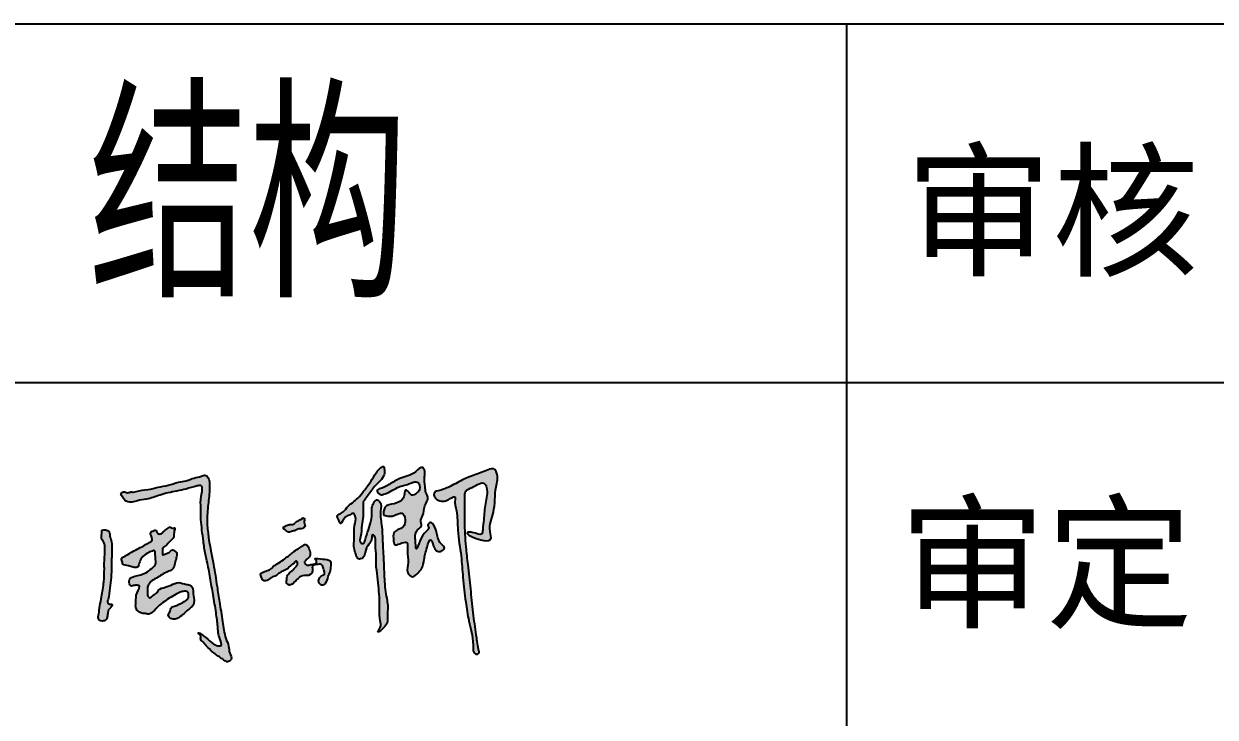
# Model space of a CAD drawing. Extents: x -2331248 to -1198620, y -977263 to -545844.
# Drawn here: x -2314812 to -2311824, y -712248 to -710508 of the extents above; entities that cross this region are included whole.
import ezdxf
from ezdxf.enums import TextEntityAlignment as Align

# ---------------------------------------------------------------- set-up
doc = ezdxf.new("R2010")
doc.units = 0
doc.header["$LTSCALE"] = 1000
doc.header["$MEASUREMENT"] = 0
doc.layers.get('0').update_dxf_attribs({"linetype": 'CONTINUOUS'})
for name, color, linetype in [('PUB_TEXT', 7, 'CONTINUOUS'), ('PUB_TITLE', 4, 'CONTINUOUS'), ('标注', 33, 'CONTINUOUS')]:
    doc.layers.add(name, color=color, linetype=linetype)
doc.styles.add('_HZTXT', font='txt.shx', dxfattribs={"width": 0.8, "bigfont": 'hztxt.shx'})
doc.styles.add('黑体', font='SIMHEI.TTF', dxfattribs={"width": 1.4})

# ---------------------------------------------------------------- blocks, each defined once
blk = doc.blocks.new('A$C52300D28')
at = {"layer": 'PUB_TITLE'}
h = blk.add_hatch(color=256, dxfattribs=at)
edge = h.paths.add_edge_path()
edge.add_spline(control_points=[(1999.4, 1373.3), (1980.4, 1362.3), (1947.2, 1328.5), (1914.4, 1261.7), (1868.3, 1204.7), (1818.8, 1137.5), (1752.2, 1099.4), (1720.2, 1045.2), (1670.5, 1031.5), (1686.9, 998.3), (1707, 953.5), (1726.4, 1023.2), (1763, 1025.7), (1792.5, 1050.5), (1816.4, 1006.4), (1792.1, 949.9), (1801, 874.2), (1792.3, 805.1), (1808.2, 760.8), (1819, 714.4), (1867.5, 729), (1874.5, 777.2), (1893.5, 822.7), (1925.1, 850.9), (1918.9, 902.3), (1951.9, 875), (1941.5, 825.8), (1955.1, 761.8), (1948.1, 681.3), (1963.3, 599.6), (1969.8, 515.6), (1976.9, 438.6), (1974.7, 363.5), (1976.8, 297.1), (1990.6, 247), (1943.8, 188), (2039.2, 256.3), (2027.6, 318.6), (2037, 378.8), (2028, 437), (2011.8, 518.2), (2007.5, 627.8), (2002.9, 749.9), (1996.3, 854.9), (1993.7, 955.7), (1975.3, 1041.8), (1994.4, 1116), (1956.7, 1142.3), (1941.5, 1127.8), (1930.2, 1109.7), (1919.7, 1081.3), (1924.1, 1040.8), (1914.7, 960.9), (1884.2, 903.5), (1869.8, 830.4), (1852.7, 831.5), (1832.4, 840.9), (1850.7, 896.3), (1845.4, 952.5), (1863.9, 1015.7), (1860.5, 1063.9), (1862.2, 1095.4), (1859.3, 1127.4), (1895.1, 1164.6), (1923.7, 1215), (1968.6, 1260.3), (2009, 1301.1), (2012.5, 1334.5), (2006.9, 1377.7), (1999.4, 1373.3)], knot_values=[0, 0, 0, 0, 65.713164, 137.164409, 222.622853, 284.805623, 386.431401, 442.732787, 473.689793, 509.087933, 534.122397, 587.198479, 622.814351, 651.407146, 674.235719, 740.775594, 831.02039, 900.001148, 941.190488, 980.369527, 1013.209254, 1053.624772, 1117.748061, 1154.612976, 1190.011176, 1203.28293, 1254.317321, 1328.793946, 1400.427912, 1493.891998, 1576.523191, 1653.646296, 1725.280262, 1802.403378, 1850.159355, 1883.408336, 1955.122974, 2017.06168, 2086.093614, 2131.508002, 2193.446681, 2334.461987, 2459.271067, 2560.228884, 2650.590773, 2759.659418, 2829.09861, 2852.842478, 2866.114232, 2885.250382, 2918.812315, 2953.302743, 3006.629872, 3153.52148, 3177.254998, 3187.875033, 3199.746994, 3239.543642, 3322.174835, 3386.728962, 3429.17872, 3466.322258, 3482.240917, 3522.746929, 3608.205294, 3658.909959, 3717.35585, 3762.770238, 3788.903401, 3788.903401, 3788.903401, 3788.903401], degree=3, periodic=0)
h = blk.add_hatch(color=256, dxfattribs=at)
edge = h.paths.add_edge_path()
edge.add_spline(control_points=[(1972.8, 1214.1), (1997.8, 1222), (2047.6, 1244.4), (2127.4, 1302.7), (2211.6, 1304.4), (2269.9, 1380.4), (2300.8, 1340.2), (2285.2, 1292.3), (2298.7, 1239.2), (2296.7, 1189.5), (2327.7, 1146.9), (2283.3, 1093.7), (2289.4, 1035.5), (2256.3, 993.8), (2282.1, 950.9), (2240.9, 931.1), (2223.2, 894.5), (2228.8, 852.8), (2232, 740.1), (2260.2, 896.3), (2333.4, 935.1), (2308.4, 962.4), (2338.2, 988.5), (2363.2, 949.7), (2382.8, 901.3), (2384.7, 840.9), (2443.4, 802), (2414.8, 778.9), (2372.2, 764.3), (2354.6, 815), (2331.9, 875.6), (2301.4, 779.5), (2289.7, 732), (2281, 659.1), (2245.1, 625.7), (2209.2, 580.6), (2158.5, 634), (2187.2, 703.4), (2165.7, 764.1), (2180.6, 852.4), (2123, 830.9), (2075, 813.3), (2074.4, 864.4), (2068.2, 903.2), (2104.8, 931.9), (2150.9, 943.7), (2162, 997.4), (2139.6, 1057.4), (2084.3, 1028.2), (2047, 1018.3), (2000.6, 1029.6), (2005.5, 1059.4), (2011.5, 1101.4), (2079.8, 1106.1), (2138.4, 1132.1), (2150.9, 1172.2), (2154.6, 1218.8), (2185, 1190), (2202.3, 1163), (2237.4, 1184.2), (2264.9, 1211.6), (2249.8, 1284.9), (2169.3, 1239.1), (2105.6, 1231.6), (2054, 1195.1), (2013.6, 1179.8), (1978.2, 1168.1), (1946.9, 1203.4), (1967.9, 1212.6), (1972.8, 1214.1)], knot_values=[0, 0, 0, 0, 78.437961, 164.045182, 285.352562, 341.349637, 362.077245, 412.486332, 481.671264, 524.451866, 558.945887, 623.558378, 694.354813, 728.848835, 768.998174, 806.532469, 839.781374, 884.884241, 943.4936, 1070.559826, 1118.426767, 1133.917787, 1160.191804, 1192.152551, 1240.934536, 1329.136246, 1368.943294, 1391.463848, 1419.181623, 1493.533689, 1517.267206, 1574.240799, 1664.333064, 1727.399588, 1768.854852, 1818.228971, 1861.435505, 1933.118556, 2018.183965, 2074.151657, 2122.60054, 2160.147971, 2195.546076, 2240.727015, 2276.435312, 2321.563806, 2373.691622, 2424.733308, 2465.948557, 2525.315784, 2557.392812, 2575.964581, 2606.216208, 2677.698271, 2744.222392, 2783.666926, 2811.367773, 2843.768926, 2866.289524, 2903.266482, 2937.25248, 2986.175092, 3061.690581, 3133.911077, 3194.503274, 3243.310436, 3264.715882, 3304.522852, 3320.001355, 3320.001355, 3320.001355, 3320.001355], degree=3, periodic=0)
h = blk.add_hatch(color=256, dxfattribs=at)
edge = h.paths.add_edge_path()
edge.add_spline(control_points=[(2377.1, 1199.6), (2405.1, 1203.8), (2467.8, 1226.6), (2582.4, 1295.3), (2682.9, 1325.1), (2779.6, 1364.5), (2814.1, 1305.8), (2782.3, 1203.6), (2791.7, 1059.8), (2736.7, 950.8), (2787.1, 801.7), (2530.1, 909.9), (2642, 912), (2696.9, 878.1), (2702.3, 945.6), (2708.8, 1010.8), (2716.4, 1113.4), (2740.5, 1195.4), (2706.5, 1278), (2639.1, 1224.7), (2572.4, 1207.9), (2576.9, 1105.7), (2571.6, 984.5), (2581.9, 824.5), (2598.2, 668), (2618.7, 513.4), (2628.9, 350.5), (2656.4, 202.8), (2662.2, 118.8), (2680.4, 54.8), (2630.4, 49.7), (2638.5, 170.2), (2603.3, 269.1), (2578.3, 433.6), (2560.6, 584), (2551.3, 754.2), (2521.4, 907.1), (2525.1, 1047.5), (2501.4, 1115.1), (2509.9, 1165.9), (2474.3, 1148.6), (2451.6, 1132.1), (2407.9, 1123.5), (2372.5, 1141.9), (2350.5, 1173.4), (2366.4, 1198.1), (2377.1, 1199.6)], knot_values=[0, 0, 0, 0, 84.997162, 197.951581, 392.772681, 432.168091, 464.536493, 564.904581, 743.941688, 881.730793, 936.837935, 1105.87472, 1141.49656, 1206.987127, 1236.822455, 1308.308329, 1422.306415, 1535.751296, 1564.69913, 1655.886527, 1708.094097, 1757.064131, 1922.099767, 2100.344369, 2227.211166, 2396.600801, 2565.649689, 2722.622748, 2827.432868, 2856.55674, 2876.25461, 2940.735573, 3114.701944, 3249.300261, 3421.905062, 3574.547296, 3757.175281, 3893.433729, 3978.128652, 3991.072574, 4017.775466, 4051.110634, 4093.703845, 4137.144477, 4166.092311, 4198.460714, 4198.460714, 4198.460714, 4198.460714], degree=3, periodic=0)
h = blk.add_hatch(color=256, dxfattribs=at)
edge = h.paths.add_edge_path()
edge.add_spline(control_points=[(222.7, 1192.3), (215.7, 1188.2), (200.5, 1186), (184.6, 1194.5), (168, 1193.7), (153.6, 1176.9), (172.3, 1158.2), (184.3, 1126.2), (233.7, 1117.5), (281.3, 1136.6), (350.9, 1139.1), (439, 1177.8), (532.9, 1195.8), (621.9, 1213.9), (671.9, 1231.5), (742.2, 1246.2), (715, 1151.7), (721.4, 1084.6), (718.9, 1001.3), (728.4, 923.5), (738.4, 841.7), (747.9, 769.2), (770, 684.8), (785.4, 590), (807.7, 467.9), (825.9, 356.1), (840.9, 246.1), (841.6, 181.5), (876, 107.8), (831.5, 111.8), (796.5, 130.3), (766.3, 166.1), (729.9, 186.9), (716.3, 199.3), (696.8, 205.6), (712, 188.5), (720.3, 180.9), (719.1, 168.6), (716.9, 155.4), (736.5, 137.9), (765.9, 102.6), (817.7, 53.9), (867.5, 23.4), (903.1, -3.9), (921.1, 5.3), (944.2, 20.8), (917.3, 63.5), (918.8, 112.1), (884.4, 183.4), (874.7, 289.3), (850.9, 410.7), (832.2, 545.2), (813.7, 665.2), (779.6, 829.8), (759.2, 966.3), (770.7, 1108.6), (782.1, 1182.7), (781.9, 1250.6), (779.1, 1290.3), (750.6, 1317.8), (715.1, 1299.1), (671, 1293.1), (619.1, 1269.9), (556.2, 1262.4), (492.6, 1237.5), (419.4, 1228.6), (345.8, 1206.1), (286.1, 1205.8), (246.1, 1188.8), (229.8, 1196.4), (222.7, 1192.3)], knot_values=[0, 0, 0, 0, 24.400507, 40.810225, 52.935699, 72.715543, 89.468384, 121.579132, 173.960678, 213.756813, 277.234267, 378.354593, 498.629947, 565.370489, 645.581017, 672.234356, 747.024575, 827.84028, 911.040075, 986.141069, 1065.101657, 1157.86909, 1204.953744, 1326.746192, 1445.851468, 1576.295818, 1671.287545, 1764.679901, 1808.918391, 1834.255731, 1867.203817, 1934.084598, 1970.465719, 1987.058196, 1996.547135, 2013.135009, 2024.637107, 2033.836302, 2047.635191, 2062.365355, 2106.317927, 2190.976576, 2266.942134, 2294.74763, 2307.140278, 2325.110214, 2369.765826, 2421.192273, 2477.200744, 2598.985219, 2738.879967, 2848.164969, 3006.587847, 3102.660856, 3353.053338, 3415.318569, 3530.883349, 3576.879616, 3619.287385, 3648.752326, 3674.991956, 3727.471396, 3785.690517, 3842.110426, 3916.398311, 3989.066444, 4062.206279, 4146.20092, 4165.178643, 4189.816034, 4189.816034, 4189.816034, 4189.816034], degree=3, periodic=0)
h = blk.add_hatch(color=256, dxfattribs=at)
edge = h.paths.add_edge_path()
edge.add_spline(control_points=[(1432.6, 1004.7), (1424.6, 1001.3), (1409.7, 993.9), (1388.2, 983.4), (1371.7, 961.9), (1341, 968.6), (1320.7, 955.7), (1302.3, 949.5), (1298.3, 930.4), (1318.2, 925.5), (1331.2, 906.8), (1358.5, 916.5), (1381.8, 920.7), (1405.7, 935.8), (1431.3, 932), (1459.1, 951.7), (1444.8, 973.6), (1445, 990.3), (1453.7, 1009.1), (1423.8, 1013.4), (1433.5, 1005.1), (1432.6, 1004.7)], knot_values=[0, 0, 0, 0, 25.886166, 49.986022, 71.504044, 100.572059, 131.535125, 142.64265, 156.685295, 175.422978, 193.064448, 219.390191, 248.161288, 267.888149, 300.056404, 326.373479, 343.792142, 367.200451, 378.216074, 394.808864, 397.888181, 397.888181, 397.888181, 397.888181], degree=3, periodic=0)
h = blk.add_hatch(color=256, dxfattribs=at)
edge = h.paths.add_edge_path()
edge.add_spline(control_points=[(24.5, 918.2), (25.7, 912.9), (24.6, 899.8), (21.2, 882.6), (22.4, 857.6), (45.4, 835.7), (46.3, 799.3), (47, 757.9), (40.6, 709.9), (43.3, 641.8), (39.2, 557.2), (26.9, 469.6), (10, 395), (5.5, 345.6), (-2.1, 312.4), (5.1, 286.7), (30.6, 285.3), (55.7, 290.4), (64.3, 318.8), (65.1, 341.8), (72.1, 369.6), (89.3, 380), (103.8, 408.4), (77, 402.2), (59.3, 417.7), (77.8, 458.7), (77.7, 515.5), (92.3, 592.7), (92.2, 679.1), (94.5, 761.8), (97.7, 835.6), (79.1, 882.3), (79.2, 928.8), (21.5, 931.1), (24.5, 918.2)], knot_values=[0, 0, 0, 0, 16.308445, 38.222551, 53.233766, 89.145512, 124.896871, 157.513762, 214.739056, 269.100672, 361.605382, 468.660941, 533.698061, 591.358082, 615.971503, 637.929714, 658.733678, 684.536473, 708.273951, 738.449905, 756.936019, 788.78877, 804.697322, 823.930808, 843.25473, 864.044678, 943.813663, 1019.164672, 1096.677624, 1202.71761, 1269.366092, 1312.878599, 1354.838489, 1394.489506, 1394.489506, 1394.489506, 1394.489506], degree=3, periodic=0)
h = blk.add_hatch(color=256, dxfattribs=at)
edge = h.paths.add_edge_path()
edge.add_spline(control_points=[(378.4, 917), (373.5, 915.5), (363.6, 905.4), (369.8, 888.1), (375.8, 872.2), (381.5, 850.8), (346, 831.6), (296.9, 802.7), (229.1, 769.7), (188.7, 741.2), (157.1, 728.3), (169.8, 707.7), (166.2, 675.9), (213.2, 678.6), (240.3, 663.5), (279.4, 657.8), (287.3, 697.8), (303.8, 734.4), (341, 762.1), (369.3, 775.8), (398.8, 786.1), (400.8, 751.6), (400, 725.3), (409.1, 684.7), (372.7, 653.4), (327.8, 615.4), (271, 606.5), (216.3, 586.3), (215, 554.1), (226.1, 527.3), (252.9, 537.8), (269.5, 537.7), (301.2, 533.1), (259.1, 474.7), (267.5, 432.2), (259, 387), (272.9, 355.8), (300, 341.3), (327.3, 338.9), (362.8, 330.2), (401, 366.4), (450, 419.5), (520.6, 458.6), (578.8, 492.6), (614.3, 498.2), (633.8, 488.6), (634.1, 470.9), (635.4, 451.7), (616.5, 427.4), (581.7, 412.9), (549.7, 391.7), (507.8, 385.5), (507.2, 350.7), (483.7, 325.4), (509.5, 298.9), (548.5, 296.5), (596.1, 331.1), (633.1, 367.8), (672, 400.3), (674.1, 443.8), (663.4, 482.2), (666.9, 526.6), (635.2, 542.8), (598.6, 546.5), (558.7, 562.5), (515.2, 539), (473.5, 523.7), (426, 513.1), (409, 475.6), (381.5, 469.9), (360, 440.7), (341.9, 469.1), (348, 493.9), (342.1, 522.6), (354.9, 546.7), (374, 571.2), (423.2, 592.5), (467.1, 629.6), (523.8, 644.1), (536.8, 683.2), (544.7, 717.9), (552.9, 747.2), (549.6, 769), (537.5, 778.1), (517.6, 793.9), (499.9, 761.8), (475.1, 763.6), (448.1, 740.6), (450.3, 779.9), (452, 806.3), (480.8, 817), (496.5, 841.3), (517.7, 856.3), (535.1, 883.8), (527.6, 907.9), (543.3, 945.7), (518.5, 934.7), (503, 951.7), (480.2, 929.5), (458.6, 917.5), (441.2, 896.9), (411.8, 896.3), (412.5, 920.2), (395.1, 928.5), (388.6, 918.1), (381.6, 917.9), (378.4, 917)], knot_values=[0, 0, 0, 0, 15.381281, 34.601306, 49.056012, 69.509284, 90.747257, 154.671928, 253.863003, 302.606998, 319.204321, 336.01544, 361.075681, 401.987796, 437.684508, 466.245202, 497.859961, 538.591435, 591.686335, 626.355752, 642.901003, 666.984645, 700.987817, 734.99099, 778.513927, 830.998283, 910.992194, 957.403477, 976.478514, 1005.153243, 1021.698353, 1051.649972, 1058.584511, 1110.337332, 1173.383491, 1210.102691, 1241.71745, 1268.536443, 1297.609735, 1324.945815, 1372.087675, 1438.427544, 1548.557854, 1608.776258, 1640.086461, 1652.91437, 1666.774293, 1688.561413, 1710.054769, 1752.791606, 1799.622377, 1828.91541, 1862.484454, 1889.257636, 1917.283067, 1948.828345, 2001.790592, 2083.64897, 2111.543559, 2147.294918, 2203.428908, 2237.837645, 2265.370283, 2297.380529, 2352.389501, 2381.682534, 2439.777844, 2490.876293, 2514.263882, 2553.484396, 2573.879443, 2598.083169, 2621.186866, 2653.803854, 2680.576972, 2699.898304, 2746.309536, 2835.869556, 2875.398345, 2907.013104, 2950.525516, 2984.934253, 2997.464469, 3012.845863, 3029.884188, 3061.97376, 3087.776586, 3106.020734, 3140.429542, 3155.624351, 3188.538001, 3216.432627, 3242.407236, 3266.185254, 3306.185449, 3328.099555, 3343.121547, 3362.06281, 3383.988765, 3419.884906, 3442.18502, 3462.926455, 3487.131561, 3498.442322, 3507.84442, 3517.854397, 3517.854397, 3517.854397, 3517.854397], degree=3, periodic=0)
h = blk.add_hatch(color=256, dxfattribs=at)
edge = h.paths.add_edge_path()
edge.add_spline(control_points=[(1221.7, 660.4), (1215.8, 652), (1191.7, 641.5), (1164.9, 634.8), (1135.2, 619.2), (1146.2, 593.8), (1155.6, 563), (1195, 571.9), (1217.4, 596.3), (1249.4, 601.8), (1278, 633), (1323.4, 642.9), (1352.6, 680.9), (1377.6, 691.7), (1392.1, 714.6), (1405.1, 683.3), (1382.2, 664.4), (1362.8, 635.5), (1324.5, 614.4), (1325.2, 578.3), (1318.8, 549.9), (1341.6, 535.3), (1369.9, 549.8), (1394, 577.8), (1433.7, 613.7), (1481.6, 599.9), (1504.3, 628.1), (1505.3, 649.8), (1501, 670.7), (1516.2, 682.7), (1537.4, 681), (1563.3, 689.6), (1581.9, 665.3), (1585.2, 643.4), (1594.1, 610.6), (1560, 603.7), (1549.9, 580.3), (1545.9, 558.6), (1558.7, 543.3), (1578.7, 533.6), (1604.7, 557.3), (1607.6, 593.5), (1631.8, 633.1), (1630.3, 669.3), (1637.7, 711.3), (1589.5, 722.7), (1565, 721.1), (1511.9, 729.7), (1537.8, 705.4), (1526.3, 685.8), (1505.2, 684.5), (1484, 681.6), (1464.1, 673.9), (1452.1, 688.4), (1446.7, 703), (1461.5, 716.8), (1477.2, 728.6), (1493.3, 755.8), (1482.5, 787.3), (1474.2, 818.1), (1447.1, 828.5), (1430.2, 807), (1400.1, 792.5), (1367.5, 769.2), (1334.7, 741.1), (1298.1, 715.5), (1260.4, 688.3), (1230.4, 672.7), (1221.7, 660.4)], knot_values=[0, 0, 0, 0, 30.959622, 71.925923, 90.663607, 117.150424, 140.562552, 179.365922, 204.991066, 242.622893, 269.085253, 328.248184, 374.122135, 403.603943, 415.291989, 436.847946, 460.939557, 499.947325, 543.78936, 575.93553, 603.509183, 621.471931, 643.257826, 690.05249, 736.669142, 792.403452, 811.979517, 835.549502, 857.623892, 868.382996, 887.869924, 920.941199, 937.527251, 970.633682, 992.70817, 1022.511308, 1049.674269, 1066.255215, 1084.988646, 1105.471738, 1124.209421, 1177.401541, 1211.93953, 1257.712263, 1290.874044, 1316.204917, 1381.334171, 1399.247785, 1427.131532, 1433.29034, 1463.790684, 1480.554001, 1501.406222, 1518.938507, 1530.293609, 1544.066806, 1572.330618, 1592.664584, 1632.975068, 1665.623185, 1684.364244, 1705.028371, 1737.890806, 1786.422061, 1823.641871, 1868.004486, 1919.588164, 1964.776509, 1964.776509, 1964.776509, 1964.776509], degree=3, periodic=0)
for points, start_tangent, end_tangent in [([(1999.4, 1373.3), (1951.6, 1328.2), (1914.4, 1267.2), (1864, 1198.2), (1824.1, 1150.4), (1747.1, 1084.1), (1707.3, 1044.3), (1680.8, 1028.4), (1688.7, 993.9), (1702, 972.7), (1733.9, 1015.1), (1765.7, 1031.1), (1792.3, 1041.7), (1805.6, 1023.1), (1800.2, 956.8), (1797.6, 866.6), (1797.6, 797.6), (1808.2, 757.8), (1826.8, 723.3), (1858.7, 731.3), (1874.6, 768.4), (1901.1, 826.8), (1919.7, 858.6), (1927.7, 893.1), (1938.3, 885.1), (1946.3, 834.7), (1951.6, 760.4), (1951.6, 688.8), (1962.2, 595.9), (1970.2, 513.7), (1975.5, 436.8), (1975.5, 365.1), (1980.8, 288.2), (1980.8, 240.4), (1964.9, 211.2), (2020.6, 256.3), (2031.2, 317.4), (2033.9, 386.4), (2028.6, 431.5), (2018, 492.5), (2007.3, 633.1), (2002, 757.8), (1996.7, 858.6), (1991.4, 948.8), (1983.4, 1057.6), (1975.5, 1126.6), (1954.2, 1137.2), (1943.6, 1129.2), (1933, 1113.3), (1922.4, 1081.5), (1922.4, 1047), (1917.1, 993.9), (1874.6, 853.3), (1864, 832.1), (1853.3, 832.1), (1842.7, 837.4), (1842.7, 877.2), (1850.7, 959.4), (1861.3, 1023.1), (1861.3, 1065.5), (1861.3, 1102.7), (1861.3, 1118.6), (1882.6, 1153.1), (1933, 1222.1), (1967.5, 1259.2), (2004.7, 1304.3), (2010, 1349.4), (1999.4, 1373.3)], (-0.864691, -0.502304), (-0.864691, -0.502304)), ([(1972.8, 1214.1), (2044.5, 1246), (2118.9, 1288.4), (2230.4, 1336.2), (2278.2, 1365.3), (2291.4, 1349.4), (2291.4, 1299), (2296.7, 1230), (2302.1, 1187.6), (2315.3, 1155.8), (2294.1, 1094.7), (2278.2, 1025.7), (2264.9, 993.9), (2270.2, 954.1), (2243.6, 927.6), (2227.7, 898.4), (2227.7, 853.3), (2233, 794.9), (2294.1, 906.4), (2321.8, 945.4), (2315.3, 959.4), (2333.9, 978), (2357.8, 956.8), (2376.4, 911.7), (2408.3, 829.4), (2432.1, 797.6), (2416.2, 781.7), (2389.7, 773.7), (2347.2, 834.7), (2336.6, 856), (2310, 805.5), (2288.8, 718), (2272.8, 657), (2246.3, 625.1), (2206.5, 595.9), (2174.6, 625.1), (2177.3, 696.8), (2172, 781.7), (2166.6, 837.4), (2118.9, 829.4), (2081.7, 824.1), (2073.7, 858.6), (2076.4, 903.7), (2102.9, 927.6), (2142.7, 948.8), (2156, 999.2), (2132.1, 1044.3), (2092.3, 1033.7), (2033.9, 1023.1), (2004.7, 1036.4), (2004.7, 1054.9), (2012.7, 1084.1), (2079, 1110.6), (2137.4, 1142.5), (2150.7, 1179.6), (2158.7, 1206.2), (2185.2, 1187.6), (2201.2, 1171.7), (2235.7, 1184.9), (2256.9, 1211.5), (2246.3, 1259.2), (2172, 1246), (2102.9, 1224.7), (2049.8, 1195.5), (2004.7, 1177), (1983.4, 1174.3), (1959.6, 1206.2), (1972.8, 1214.1)], (0.95395, 0.299965), (0.95395, 0.299965)), ([(2377.1, 1199.6), (2458, 1225.5), (2558.4, 1277.3), (2739.8, 1348.5), (2778.6, 1355), (2798.1, 1329.1), (2794.8, 1228.8), (2775.4, 1050.8), (2752.7, 914.9), (2756, 859.9), (2594, 908.4), (2629.7, 908.4), (2694.4, 898.7), (2700.9, 927.8), (2707.4, 999), (2720.3, 1112.3), (2726.8, 1225.5), (2713.9, 1251.4), (2626.4, 1225.5), (2581.1, 1199.6), (2574.6, 1151.1), (2574.6, 986.1), (2584.3, 808.1), (2597.3, 681.9), (2616.7, 513.6), (2632.9, 345.3), (2655.6, 190), (2671.8, 86.5), (2671.8, 57.3), (2652.3, 54.1), (2632.9, 115.6), (2603.8, 287.1), (2581.1, 419.8), (2561.7, 591.3), (2548.7, 743.4), (2526, 924.6), (2516.3, 1060.5), (2506.6, 1144.6), (2506.6, 1157.6), (2480.7, 1151.1), (2451.6, 1134.9), (2409.5, 1128.4), (2370.6, 1147.9), (2357.6, 1173.7), (2377.1, 1199.6)], (0.989315, 0.145793), (0.989315, 0.145793)), ([(222.7, 1192.3), (198.6, 1188.7), (182.9, 1193.5), (170.9, 1192.3), (158.8, 1176.6), (167.2, 1162.1), (185.3, 1135.6), (236, 1122.4), (274.6, 1132), (337.4, 1141.6), (433.9, 1171.8), (550.9, 1199.5), (616.1, 1214), (693.3, 1235.7), (719.8, 1238.1), (722.2, 1163.3), (719.8, 1082.6), (721, 999.4), (728.3, 924.6), (737.9, 846.3), (752.4, 754.6), (763.3, 708.8), (785.9, 589.1), (806.6, 471.9), (827.3, 343.1), (838.9, 248.8), (855, 156.8), (861.9, 113.1), (836.5, 112.7), (806.6, 126.5), (756, 170.2), (726.1, 190.9), (712.3, 200.1), (703, 202.4), (712.3, 188.6), (719.2, 179.4), (719.2, 170.2), (719.2, 156.4), (728.4, 144.9), (758.3, 112.7), (820.4, 55.2), (882.6, 11.5), (907.9, 0), (919.4, 4.6), (933.2, 16.1), (924, 59.8), (914.8, 110.4), (896.4, 163.3), (873.4, 282.9), (850.3, 420.9), (834.2, 529), (808.9, 685.4), (790.5, 779.7), (765.2, 1028.8), (769.8, 1090.9), (781.3, 1205.9), (781.3, 1251.9), (772.1, 1293.3), (749.1, 1311.7), (723.8, 1304.8), (673.1, 1291), (617.9, 1272.6), (562.7, 1261.1), (491.3, 1240.4), (420, 1226.6), (348.6, 1210.5), (265.8, 1196.7), (247.4, 1192.1), (222.7, 1192.3)], (-0.865086, -0.501624), (-0.865086, -0.501624)), ([(1432.6, 1004.7), (1409.1, 993.6), (1388.5, 981.3), (1371.9, 967.5), (1343, 964.7), (1314, 953.7), (1304.4, 948.2), (1301.6, 934.4), (1316.8, 923.4), (1330.6, 912.4), (1356.8, 915.2), (1384.3, 923.4), (1402.2, 931.7), (1433.9, 937.2), (1453.2, 955.1), (1447.7, 971.6), (1447.7, 995), (1447.7, 1006), (1431.2, 1007.4), (1432.6, 1004.7)], (-0.919012, -0.39423), (-0.919012, -0.39423)), ([(24.5, 918.2), (24.5, 901.9), (21.8, 880.1), (23.1, 865.2), (40.8, 833.9), (46.3, 798.6), (46.3, 766), (42.2, 708.9), (42.2, 654.5), (38.1, 562.1), (23.1, 456.1), (10.9, 392.2), (2.7, 335.2), (0, 310.7), (8.2, 290.3), (28.6, 286.2), (53.1, 294.4), (62.6, 316.1), (66.7, 346), (72.1, 363.7), (92.5, 388.2), (97.9, 403.1), (78.9, 405.8), (63.9, 418.1), (68, 438.5), (80.3, 517.3), (89.8, 592), (92.5, 669.5), (95.2, 775.5), (92.5, 842.1), (81.6, 884.2), (63.9, 922.3), (24.5, 918.2)], (0.224069, -0.974573), (0.224069, -0.974573)), ([(378.4, 917), (367.5, 906.1), (370.3, 887.1), (375.1, 873.4), (377.1, 853.1), (360.7, 839.5), (305, 808.2), (217.9, 760.7), (175.8, 736.2), (162.2, 726.7), (166.3, 710.4), (171.7, 685.9), (211.1, 675), (245.1, 664.2), (273.7, 664.2), (287.3, 692.7), (305, 729.4), (345.8, 763.4), (377.1, 778.3), (393.4, 781.1), (400.2, 757.9), (401.5, 724), (402.9, 690), (375.7, 656), (333.5, 624.8), (257.4, 600.3), (217.9, 575.8), (216.6, 556.8), (231.5, 532.3), (247.9, 535.1), (277.8, 536.4), (284.6, 535.1), (272.3, 484.8), (264.2, 422.3), (262.8, 385.6), (276.4, 357), (299.5, 343.4), (328.1, 338), (355.3, 335.3), (394.7, 361.1), (442.3, 407.3), (534.8, 467.1), (589.2, 492.9), (620.5, 494.3), (631.4, 487.5), (634.1, 473.9), (632.8, 452.2), (620.5, 434.5), (583.9, 412.5), (541.7, 392.1), (514.5, 381.2), (502.3, 349.9), (491.4, 325.5), (509.1, 303.7), (540.4, 299.7), (586.6, 325.5), (647.8, 379.8), (666.9, 400.2), (672.3, 435.6), (665.5, 491.3), (660.1, 525.3), (636.9, 540.2), (605.7, 547), (551.3, 555.2), (524, 544.3), (469.6, 523.9), (423.4, 502.2), (409.8, 483.1), (377.2, 461.4), (360.8, 449.2), (345.9, 468.2), (345.9, 491.3), (345.9, 523.9), (356.8, 548.4), (369, 563.3), (408.4, 587.8), (486, 632.6), (521.3, 650.3), (534.9, 678.8), (545.8, 721), (551.3, 754.9), (548.5, 767.2), (537.6, 778), (522.7, 786.2), (496.8, 767.2), (472.4, 759), (456, 750.9), (450.6, 784.8), (453.3, 799.8), (479.2, 820.2), (498.2, 840.6), (517.2, 858.2), (529.5, 878.6), (533.6, 918.4), (536.3, 940.2), (521.3, 938.8), (503.6, 945.6), (484.6, 934.7), (456, 913), (438.4, 899.4), (417.6, 900.5), (406, 921.7), (395.4, 925.6), (388, 919.8), (378.4, 917)], (-0.959011, -0.28337), (-0.959011, -0.28337)), ([(1221.7, 660.4), (1195.5, 643.9), (1157, 630.1), (1141.8, 619.1), (1145.9, 593), (1157, 572.3), (1195.5, 576.4), (1216.2, 591.6), (1250.7, 606.7), (1271.3, 623.2), (1323.7, 650.8), (1358.1, 681.1), (1381.6, 699), (1389.8, 707.2), (1399.5, 688), (1387.1, 667.3), (1360.9, 638.4), (1329.2, 608.1), (1323.7, 576.4), (1325.1, 548.9), (1340.2, 539.3), (1360.9, 546.1), (1395.3, 577.8), (1433.9, 604), (1489, 612.2), (1501.5, 627.4), (1504.2, 650.8), (1505.6, 672.8), (1513.9, 679.7), (1533.1, 682.5), (1566.2, 682.5), (1577.2, 670.1), (1586.9, 638.4), (1588.3, 616.4), (1563.5, 599.8), (1549.7, 576.4), (1548.3, 559.9), (1559.3, 544.8), (1578.6, 537.9), (1593.8, 548.9), (1613.1, 598.5), (1626.8, 630.1), (1632.4, 675.6), (1629.6, 708.6), (1606.2, 718.3), (1541.4, 725.1), (1523.5, 725.1), (1533.1, 699), (1530.4, 693.5), (1501.5, 683.8), (1484.9, 681.1), (1464.2, 678.3), (1451.8, 690.7), (1449.1, 701.7), (1457.4, 712.7), (1478, 732), (1487.7, 749.9), (1482.2, 789.9), (1467, 818.8), (1449.1, 824.3), (1432.6, 811.9), (1405, 794), (1365, 766.5), (1336.1, 743), (1300.3, 716.9), (1257.6, 688), (1221.7, 660.4)], (-0.577914, -0.816097), (-0.577914, -0.816097))]:
    blk.add_spline(points, degree=3, dxfattribs=dict(at, start_tangent=start_tangent, end_tangent=end_tangent))
blk = doc.blocks.new('A$C36306BC2')
at = {"xscale": 0.5, "yscale": 0.5, "zscale": 0.5}
blk.add_blockref('A$C52300D28', (-12.3, -60.5), dxfattribs=at)

msp = doc.modelspace()

# ---------------------------------------------------------------- linework, layer by layer
for p, q in [((-2320748, -710508.1), (-2309498, -710508.1)), ((-2312748, -734108.1), (-2312748, -710508.1)), ((-2320748, -711408.1), (-2309498, -711408.1))]:
    msp.add_line(p, q)

# ---------------------------------------------------------------- block references
at = {"layer": '标注', "xscale": 0.7140000000363216, "yscale": 0.7139999996870756, "zscale": 0.7139999999999996}
msp.add_blockref('A$C36306BC2', (-2314616.8, -712065.4, 21.7), dxfattribs=at)

# ---------------------------------------------------------------- texts
at = {"style": '黑体'}
for s, p in [('审核', (-2312233.2, -710972.2)), ('审定', (-2312248.6, -711855.3))]:
    msp.add_text(s, height=270, dxfattribs=at).set_placement(p, align=Align.MIDDLE)
at = {"layer": 'PUB_TEXT', "style": '_HZTXT', "width": 0.8}
msp.add_text('结构', height=500, dxfattribs=at).set_placement((-2314649.4, -711194.5))

doc.saveas('drawing.dxf')
